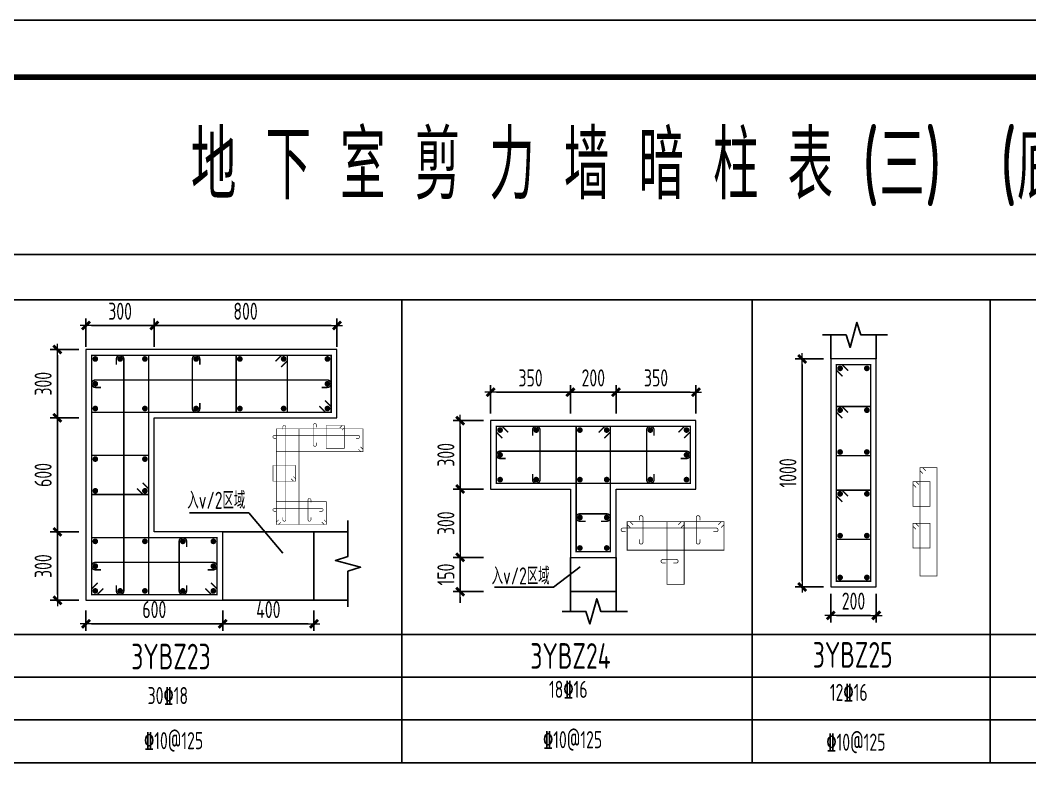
# Model space of a CAD drawing. Extents: x 292423 to 376523, y 106557 to 361882.
# Drawn here: x 318171 to 335876, y 217969 to 231265 of the extents above; entities that cross this region are included whole.
import ezdxf
from ezdxf.enums import TextEntityAlignment as Align

# ---------------------------------------------------------------- set-up
doc = ezdxf.new("R2010")
doc.units = 0
doc.header["$LTSCALE"] = 1000
doc.linetypes.add('3', pattern=[5, 3, -2])
doc.layers.get('0').update_dxf_attribs({"linetype": 'CONTINUOUS'})
doc.layers.get('Defpoints').update_dxf_attribs({"linetype": 'CONTINUOUS'})
for name, color, linetype in [('1508', 2, 'CONTINUOUS'), ('Note', 7, 'CONTINUOUS'), ('TEXT', 7, 'CONTINUOUS'), ('THIN', 7, 'CONTINUOUS'), ('tk', 7, 'CONTINUOUS')]:
    doc.layers.add(name, color=color, linetype=linetype)
for name, color, linetype, lineweight in [('REIN', 6, 'CONTINUOUS', 18), ('Z-柱大样外框', 7, 'ByLayer', 18), ('Z-详图标注', 3, 'CONTINUOUS', 18)]:
    doc.layers.add(name, color=color, linetype=linetype, lineweight=lineweight)
doc.styles.get("Standard").update_dxf_attribs({"font": 'tssdeng.shx', "width": 0.7, "bigfont": 'tssdchn.shx'})
doc.styles.add('TCCAD_Dimension', font='Tssdeng.shx', dxfattribs={"width": 0.7, "bigfont": 'tssdchn.shx'})
doc.dimstyles.new('TCCAD_25_100', dxfattribs={"dimtxt": 300, "dimasz": 100, "dimexe": 125, "dimexo": 125, "dimgap": 100, "dimtad": 1, "dimdec": 0, "dimlfac": 0.25, "dimzin": 0, "dimdsep": 46, "dimtxsty": 'TCCAD_Dimension', "dimblk": '_TCDBK25_100', "dimcen": 0, "dimclrt": 7, "dimadec": 0, "dimazin": 0, "dimtfac": 1, "dimtdec": 0, "dimtix": 1, "dimtmove": 2, "dimatfit": 3, "dimfxl": 1, "dimtolj": 1, "dimtzin": 0, "dimarcsym": 0})

# ---------------------------------------------------------------- blocks, each defined once
blk = doc.blocks.new('A1tk')
at = {"layer": 'tk', "color": 5}
blk.add_lwpolyline([(0, 0), (0, 59400), (84100, 59400), (84100, 0)], close=True, dxfattribs=at)
at = {"layer": 'tk', "const_width": 100}
blk.add_lwpolyline([(2500, 1000), (83100, 1000), (83100, 58400), (2500, 58400)], close=True, dxfattribs=at)
blk = doc.blocks.new('_TCDBK25_100')
blk.add_line((-1, 0), (1, 0))
at = {"const_width": 0.5}
blk.add_lwpolyline([(-0.7, -0.7), (0.7, 0.7)], dxfattribs=at)
blk = doc.blocks.new('*D674')
at = {"layer": 'Defpoints', "color": 0}
for p in [(320523, 225907), (320523, 225407), (323724, 225407)]:
    blk.add_point(p, dxfattribs=at)
at = {"layer": 'Z-详图标注', "color": 0, "lineweight": -2}
for p, q in [((320523, 225532), (320523, 226032)), ((323724, 225532), (323724, 226032)), ((323624, 225907), (320623, 225907))]:
    blk.add_line(p, q, dxfattribs=at)
at = {"layer": 'Z-详图标注', "color": 0, "lineweight": -2, "xscale": 100, "yscale": 100, "zscale": 100, "rotation": 180}
blk.add_blockref('_TCDBK25_100', (320523, 225907), dxfattribs=at)
at = {"layer": 'Z-详图标注', "color": 0, "lineweight": -2, "xscale": 100, "yscale": 100, "zscale": 100}
blk.add_blockref('_TCDBK25_100', (323724, 225907), dxfattribs=at)
at = {"layer": 'Z-详图标注', "color": 7, "insert": (322123, 226157), "char_height": 300, "attachment_point": 5, "style": 'TCCAD_Dimension'}
blk.add_mtext('\\A1;800', dxfattribs=at)
blk = doc.blocks.new('*D675')
at = {"layer": 'Defpoints', "color": 0}
for p in [(319323, 225907), (319323, 225407), (320523, 225407)]:
    blk.add_point(p, dxfattribs=at)
at = {"layer": 'Z-详图标注', "color": 0, "lineweight": -2}
for p, q in [((319323, 225532), (319323, 226032)), ((320523, 225532), (320523, 226032)), ((320423, 225907), (319423, 225907))]:
    blk.add_line(p, q, dxfattribs=at)
at = {"layer": 'Z-详图标注', "color": 0, "lineweight": -2, "xscale": 100, "yscale": 100, "zscale": 100, "rotation": 180}
blk.add_blockref('_TCDBK25_100', (319323, 225907), dxfattribs=at)
at = {"layer": 'Z-详图标注', "color": 0, "lineweight": -2, "xscale": 100, "yscale": 100, "zscale": 100}
blk.add_blockref('_TCDBK25_100', (320523, 225907), dxfattribs=at)
at = {"layer": 'Z-详图标注', "color": 7, "insert": (319923, 226157), "char_height": 300, "attachment_point": 5, "style": 'TCCAD_Dimension'}
blk.add_mtext('\\A1;300', dxfattribs=at)
blk = doc.blocks.new('*D676')
at = {"layer": 'Defpoints', "color": 0}
for p in [(319323, 225485), (318823, 224285), (319323, 224285)]:
    blk.add_point(p, dxfattribs=at)
at = {"layer": 'Z-详图标注', "color": 0, "lineweight": -2}
for p, q in [((319198, 225485), (318698, 225485)), ((318823, 225385), (318823, 224385)), ((319198, 224285), (318698, 224285))]:
    blk.add_line(p, q, dxfattribs=at)
at = {"layer": 'Z-详图标注', "color": 0, "lineweight": -2, "xscale": 100, "yscale": 100, "zscale": 100}
for p, rotation in [((318823, 225485), 90), ((318823, 224285), 270)]:
    blk.add_blockref('_TCDBK25_100', p, dxfattribs=dict(at, rotation=rotation))
at = {"layer": 'Z-详图标注', "color": 7, "insert": (318573, 224885), "char_height": 300, "attachment_point": 5, "rotation": 90, "style": 'TCCAD_Dimension'}
blk.add_mtext('\\A1;300', dxfattribs=at)
blk = doc.blocks.new('*D677')
at = {"layer": 'Defpoints', "color": 0}
for p in [(319323, 224285), (318823, 222284), (319323, 222284)]:
    blk.add_point(p, dxfattribs=at)
at = {"layer": 'Z-详图标注', "color": 0, "lineweight": -2}
for p, q in [((319198, 224285), (318698, 224285)), ((318823, 224185), (318823, 222384)), ((319198, 222284), (318698, 222284))]:
    blk.add_line(p, q, dxfattribs=at)
at = {"layer": 'Z-详图标注', "color": 0, "lineweight": -2, "xscale": 100, "yscale": 100, "zscale": 100}
for p, rotation in [((318823, 224285), 90), ((318823, 222284), 270)]:
    blk.add_blockref('_TCDBK25_100', p, dxfattribs=dict(at, rotation=rotation))
at = {"layer": 'Z-详图标注', "color": 7, "insert": (318573, 223284), "char_height": 300, "attachment_point": 5, "rotation": 90, "style": 'TCCAD_Dimension'}
blk.add_mtext('\\A1;600', dxfattribs=at)
blk = doc.blocks.new('*D678')
at = {"layer": 'Defpoints', "color": 0}
for p in [(319323, 222284), (318823, 221084), (319323, 221084)]:
    blk.add_point(p, dxfattribs=at)
at = {"layer": 'Z-详图标注', "color": 0, "lineweight": -2}
for p, q in [((319198, 222284), (318698, 222284)), ((318823, 222184), (318823, 221184)), ((319198, 221084), (318698, 221084))]:
    blk.add_line(p, q, dxfattribs=at)
at = {"layer": 'Z-详图标注', "color": 0, "lineweight": -2, "xscale": 100, "yscale": 100, "zscale": 100}
for p, rotation in [((318823, 222284), 90), ((318823, 221084), 270)]:
    blk.add_blockref('_TCDBK25_100', p, dxfattribs=dict(at, rotation=rotation))
at = {"layer": 'Z-详图标注', "color": 7, "insert": (318573, 221684), "char_height": 300, "attachment_point": 5, "rotation": 90, "style": 'TCCAD_Dimension'}
blk.add_mtext('\\A1;300', dxfattribs=at)
blk = doc.blocks.new('*D679')
at = {"layer": 'Defpoints', "color": 0}
for p in [(319323, 221032), (321723, 221032), (321723, 220672)]:
    blk.add_point(p, dxfattribs=at)
at = {"layer": 'Z-详图标注', "color": 0, "lineweight": -2}
for p, q in [((319323, 220907), (319323, 220547)), ((321723, 220907), (321723, 220547)), ((319423, 220672), (321623, 220672))]:
    blk.add_line(p, q, dxfattribs=at)
at = {"layer": 'Z-详图标注', "color": 0, "lineweight": -2, "xscale": 100, "yscale": 100, "zscale": 100}
for p, rotation in [((319323, 220672), 180.0007219654008), ((321723, 220672), 0.0007219654008370776)]:
    blk.add_blockref('_TCDBK25_100', p, dxfattribs=dict(at, rotation=rotation))
at = {"layer": 'Z-详图标注', "color": 7, "insert": (320523, 220922), "char_height": 300, "attachment_point": 5, "rotation": 0.0007, "style": 'TCCAD_Dimension'}
blk.add_mtext('\\A1;600', dxfattribs=at)
blk = doc.blocks.new('*D680')
at = {"layer": 'Defpoints', "color": 0}
for p in [(321723, 221032), (323323, 221032, 0), (323323, 220672)]:
    blk.add_point(p, dxfattribs=at)
at = {"layer": 'Z-详图标注', "color": 0, "lineweight": -2}
for p, q in [((321723, 220907), (321723, 220547)), ((323323, 220907), (323323, 220547)), ((321823, 220672), (323223, 220672))]:
    blk.add_line(p, q, dxfattribs=at)
at = {"layer": 'Z-详图标注', "color": 0, "lineweight": -2, "xscale": 100, "yscale": 100, "zscale": 100}
for p, rotation in [((321723, 220672), 180.0007219656695), ((323323, 220672), 0.0007219656695048926)]:
    blk.add_blockref('_TCDBK25_100', p, dxfattribs=dict(at, rotation=rotation))
at = {"layer": 'Z-详图标注', "color": 7, "insert": (322523, 220922), "char_height": 300, "attachment_point": 5, "rotation": 0.0007, "style": 'TCCAD_Dimension'}
blk.add_mtext('\\A1;400', dxfattribs=at)
blk = doc.blocks.new('*D681')
at = {"layer": 'Defpoints', "color": 0}
for p in [(328621, 224737), (328621, 224237), (330021, 224237)]:
    blk.add_point(p, dxfattribs=at)
at = {"layer": 'Z-详图标注', "color": 0, "lineweight": -2}
for p, q in [((328621, 224362), (328621, 224862)), ((330021, 224362), (330021, 224862)), ((329921, 224737), (328721, 224737))]:
    blk.add_line(p, q, dxfattribs=at)
at = {"layer": 'Z-详图标注', "color": 0, "lineweight": -2, "xscale": 100, "yscale": 100, "zscale": 100}
for p, rotation in [((328621, 224737), 180.0006403719229), ((330021, 224737), 0.0006403719229286509)]:
    blk.add_blockref('_TCDBK25_100', p, dxfattribs=dict(at, rotation=rotation))
at = {"layer": 'Z-详图标注', "color": 7, "insert": (329321, 224987), "char_height": 300, "attachment_point": 5, "rotation": 0.0006, "style": 'TCCAD_Dimension'}
blk.add_mtext('\\A1;350', dxfattribs=at)
blk = doc.blocks.new('*D682')
at = {"layer": 'Defpoints', "color": 0}
for p in [(327821, 224737), (327821, 224237), (328621, 224237)]:
    blk.add_point(p, dxfattribs=at)
at = {"layer": 'Z-详图标注', "color": 0, "lineweight": -2}
for p, q in [((327821, 224362), (327821, 224862)), ((328621, 224362), (328621, 224862)), ((328521, 224737), (327921, 224737))]:
    blk.add_line(p, q, dxfattribs=at)
at = {"layer": 'Z-详图标注', "color": 0, "lineweight": -2, "xscale": 100, "yscale": 100, "zscale": 100}
for p, rotation in [((327821, 224737), 180.0006403719229), ((328621, 224737), 0.0006403719229286509)]:
    blk.add_blockref('_TCDBK25_100', p, dxfattribs=dict(at, rotation=rotation))
at = {"layer": 'Z-详图标注', "color": 7, "insert": (328221, 224987), "char_height": 300, "attachment_point": 5, "rotation": 0.0006, "style": 'TCCAD_Dimension'}
blk.add_mtext('\\A1;200', dxfattribs=at)
blk = doc.blocks.new('*D683')
at = {"layer": 'Defpoints', "color": 0}
for p in [(326421, 224737), (326421, 224237), (327821, 224237)]:
    blk.add_point(p, dxfattribs=at)
at = {"layer": 'Z-详图标注', "color": 0, "lineweight": -2}
for p, q in [((326421, 224362), (326421, 224862)), ((327821, 224362), (327821, 224862)), ((327721, 224737), (326521, 224737))]:
    blk.add_line(p, q, dxfattribs=at)
at = {"layer": 'Z-详图标注', "color": 0, "lineweight": -2, "xscale": 100, "yscale": 100, "zscale": 100}
for p, rotation in [((326421, 224737), 180.0006403719229), ((327821, 224737), 0.0006403719229286509)]:
    blk.add_blockref('_TCDBK25_100', p, dxfattribs=dict(at, rotation=rotation))
at = {"layer": 'Z-详图标注', "color": 7, "insert": (327121, 224987), "char_height": 300, "attachment_point": 5, "rotation": 0.0006, "style": 'TCCAD_Dimension'}
blk.add_mtext('\\A1;350', dxfattribs=at)
blk = doc.blocks.new('*D684')
at = {"layer": 'Defpoints', "color": 0}
for p in [(326421, 224237), (325886, 223037), (326421, 223037)]:
    blk.add_point(p, dxfattribs=at)
at = {"layer": 'Z-详图标注', "color": 0, "lineweight": -2}
for p, q in [((326296, 224237), (325761, 224237)), ((325886, 224137), (325886, 223137)), ((326296, 223037), (325761, 223037))]:
    blk.add_line(p, q, dxfattribs=at)
at = {"layer": 'Z-详图标注', "color": 0, "lineweight": -2, "xscale": 100, "yscale": 100, "zscale": 100}
for p, rotation in [((325886, 224237), 89.99927803433052), ((325886, 223037), 269.9992780343305)]:
    blk.add_blockref('_TCDBK25_100', p, dxfattribs=dict(at, rotation=rotation))
at = {"layer": 'Z-详图标注', "color": 7, "insert": (325636, 223637), "char_height": 300, "attachment_point": 5, "rotation": 89.9993, "style": 'TCCAD_Dimension'}
blk.add_mtext('\\A1;300', dxfattribs=at)
blk = doc.blocks.new('*D685')
at = {"layer": 'Defpoints', "color": 0}
for p in [(326421, 223037), (325886, 221837), (326421, 221837)]:
    blk.add_point(p, dxfattribs=at)
at = {"layer": 'Z-详图标注', "color": 0, "lineweight": -2}
for p, q in [((326296, 223037), (325761, 223037)), ((325886, 222937), (325886, 221937)), ((326296, 221837), (325761, 221837))]:
    blk.add_line(p, q, dxfattribs=at)
at = {"layer": 'Z-详图标注', "color": 0, "lineweight": -2, "xscale": 100, "yscale": 100, "zscale": 100}
for p, rotation in [((325886, 223037), 89.99927803433052), ((325886, 221837), 269.9992780343305)]:
    blk.add_blockref('_TCDBK25_100', p, dxfattribs=dict(at, rotation=rotation))
at = {"layer": 'Z-详图标注', "color": 7, "insert": (325636, 222437), "char_height": 300, "attachment_point": 5, "rotation": 89.9993, "style": 'TCCAD_Dimension'}
blk.add_mtext('\\A1;300', dxfattribs=at)
blk = doc.blocks.new('*D686')
at = {"layer": 'Defpoints', "color": 0}
for p in [(326421, 221837), (325886, 221237), (326421, 221237)]:
    blk.add_point(p, dxfattribs=at)
at = {"layer": 'Z-详图标注', "color": 0, "lineweight": -2}
for p, q in [((325886, 221937), (325886, 222037)), ((326296, 221837), (325761, 221837)), ((325886, 221837), (325886, 221237)), ((326296, 221237), (325761, 221237)), ((325886, 221137), (325886, 221037))]:
    blk.add_line(p, q, dxfattribs=at)
at = {"layer": 'Z-详图标注', "color": 0, "lineweight": -2, "xscale": 100, "yscale": 100, "zscale": 100}
for p, rotation in [((325886, 221837), 269.9992780343305), ((325886, 221237), 89.9992780343305)]:
    blk.add_blockref('_TCDBK25_100', p, dxfattribs=dict(at, rotation=rotation))
at = {"layer": 'Z-详图标注', "color": 7, "insert": (325636, 221537), "char_height": 300, "attachment_point": 5, "rotation": 89.9993, "style": 'TCCAD_Dimension'}
blk.add_mtext('\\A1;150', dxfattribs=at)
blk = doc.blocks.new('*D687')
at = {"layer": 'Defpoints', "color": 0}
for p in [(332384, 221320), (333184, 221320), (333184, 220820)]:
    blk.add_point(p, dxfattribs=at)
at = {"layer": 'Z-详图标注', "color": 0, "lineweight": -2}
for p, q in [((332384, 221195), (332384, 220695)), ((333184, 221195), (333184, 220695)), ((332484, 220820), (333084, 220820))]:
    blk.add_line(p, q, dxfattribs=at)
at = {"layer": 'Z-详图标注', "color": 0, "lineweight": -2, "xscale": 100, "yscale": 100, "zscale": 100, "rotation": 180}
blk.add_blockref('_TCDBK25_100', (332384, 220820), dxfattribs=at)
at = {"layer": 'Z-详图标注', "color": 0, "lineweight": -2, "xscale": 100, "yscale": 100, "zscale": 100}
blk.add_blockref('_TCDBK25_100', (333184, 220820), dxfattribs=at)
at = {"layer": 'Z-详图标注', "color": 7, "insert": (332784, 221070), "char_height": 300, "attachment_point": 5, "style": 'TCCAD_Dimension'}
blk.add_mtext('\\A1;200', dxfattribs=at)
blk = doc.blocks.new('*D688')
at = {"layer": 'Defpoints', "color": 0}
for p in [(331884, 225320), (332384, 225320), (332384, 221320)]:
    blk.add_point(p, dxfattribs=at)
at = {"layer": 'Z-详图标注', "color": 0, "lineweight": -2}
for p, q in [((332259, 225320), (331759, 225320)), ((331884, 221420), (331884, 225220)), ((332259, 221320), (331759, 221320))]:
    blk.add_line(p, q, dxfattribs=at)
at = {"layer": 'Z-详图标注', "color": 0, "lineweight": -2, "xscale": 100, "yscale": 100, "zscale": 100}
for p, rotation in [((331884, 225320), 90), ((331884, 221320), 270)]:
    blk.add_blockref('_TCDBK25_100', p, dxfattribs=dict(at, rotation=rotation))
at = {"layer": 'Z-详图标注', "color": 7, "insert": (331634, 223320), "char_height": 300, "attachment_point": 5, "rotation": 90, "style": 'TCCAD_Dimension'}
blk.add_mtext('\\A1;1000', dxfattribs=at)

msp = doc.modelspace()

# ---------------------------------------------------------------- linework, layer by layer
at = {"color": 2, "linetype": '3', "lineweight": -3}
for p, q in [((323323, 221084.1, 0), (323323, 222284.1, 0)), ((327821.1, 221237.1), (328621.1, 221237.1))]:
    msp.add_line(p, q, dxfattribs=at)
at = {"layer": 'REIN', "color": 210, "elevation": 0}
for points, const_width in [([(319629.1, 221290.1), (319523, 221184), (319423, 221184), (319423, 225384.7), (320423, 225384.7), (320423, 221184), (319423, 221184), (319423, 221284), (319529.1, 221390.1)], 25), ([(323517.6, 224590.7), (323623.6, 224484.7), (323623.6, 224384.7), (319423, 224384.7), (319423, 225384.7), (323623.6, 225384.7), (323623.6, 224384.7), (323523.6, 224384.7), (323417.6, 224490.7)], 25), ([(332589.8, 225013.7), (332483.8, 225119.8), (332483.8, 225219.8), (333083.8, 225219.8), (333083.8, 221419.8), (332483.8, 221419.8), (332483.8, 225219.8), (332583.8, 225219.8), (332689.8, 225113.7)], 25), ([(322743.7, 222456.4), (322701.2, 222414), (322661.2, 222414), (322661.2, 224094.3), (323061.2, 224094.3), (323061.2, 222414), (322661.2, 222414), (322661.2, 222454), (322703.7, 222496.4)], 10), ([(324139, 223776.7), (324181.5, 223734.3), (324181.5, 223694.3), (322661.2, 223694.3), (322661.2, 224094.3), (324181.5, 224094.3), (324181.5, 223694.3), (324141.5, 223694.3), (324099, 223736.7)], 10), ([(334002.3, 223309.4), (333949.2, 223362.4), (333949.2, 223412.4), (334249.2, 223412.4), (334249.2, 221512.4), (333949.2, 221512.4), (333949.2, 223412.4), (333999.2, 223412.4), (334052.3, 223359.4)], 12.5), ([(323498.8, 222496.4), (323541.2, 222454), (323541.2, 222414), (322661.2, 222414), (322661.2, 222814), (323541.2, 222814), (323541.2, 222414), (323501.2, 222414), (323458.8, 222456.4)], 10), ([(321517, 221390.1), (321623.1, 221284.1), (321623.1, 221184.1), (319423, 221184), (319423, 222184), (321623.1, 222184.1), (321623.1, 221184.1), (321523.1, 221184.1), (321417, 221290.1)], 25)]:
    msp.add_lwpolyline(points, dxfattribs=dict(at, const_width=const_width))
at = {"layer": 'REIN', "color": 6, "elevation": 0}
for points, const_width in [([(319858, 225219.7), (319858, 225319.7, -1), (319988, 225319.7), (319988, 221249, -1), (319858, 221249), (319858, 221349)], 25), ([(321320.7, 224549.7), (321320.7, 224449.7, -1), (321190.7, 224449.7), (321190.7, 225319.7, -1), (321320.7, 225319.7), (321320.7, 225219.7)], 25), ([(319588, 224819.7), (319488, 224819.7, -1), (319488, 224949.7), (323558.6, 224949.7, -1), (323558.6, 224819.7), (323458.6, 224819.7)], 25), ([(322777.2, 224086.3), (322777.2, 224126.3, -1), (322829.2, 224126.3), (322829.2, 222498, -1), (322777.2, 222498), (322777.2, 222538)], 10), ([(323365.8, 223852.3), (323365.8, 223812.3, -1), (323313.8, 223812.3), (323313.8, 224160.3, -1), (323365.8, 224160.3), (323365.8, 224120.3)], 10), ([(322669.2, 223926.3), (322629.2, 223926.3, -1), (322629.2, 223978.3), (324097.5, 223978.3, -1), (324097.5, 223926.3), (324057.5, 223926.3)], 10), ([(323269.2, 222538), (323269.2, 222498, -1), (323217.2, 222498), (323217.2, 222846, -1), (323269.2, 222846), (323269.2, 222806)], 10), ([(322669.2, 222646), (322629.2, 222646, -1), (322629.2, 222698), (323457.2, 222698, -1), (323457.2, 222646), (323417.2, 222646)], 10), ([(321088.1, 221349), (321088.1, 221249, -1), (320958.1, 221249), (320958.1, 222119, -1), (321088.1, 222119), (321088.1, 222019)], 25), ([(319588, 221619), (319488, 221619, -1), (319488, 221749), (321558.1, 221749.1, -1), (321558.1, 221619.1), (321458.1, 221619.1)], 25)]:
    msp.add_lwpolyline(points, format="xyb", dxfattribs=dict(at, const_width=const_width))
for points, const_width in [([(322649.9, 225278.6), (322756, 225384.7), (322856, 225384.7), (322856, 224384.7), (321958.3, 224384.7), (321958.3, 225384.7), (322856, 225384.7), (322856, 225284.7), (322749.9, 225178.6)], 25), ([(332589.8, 224279.7), (332483.8, 224385.8), (332483.8, 224485.8), (333083.8, 224485.8), (333083.8, 223621.8), (332483.8, 223621.8), (332483.8, 224485.8), (332583.8, 224485.8), (332689.8, 224379.7)], 25), ([(323774, 224109.8), (323816.4, 224152.3), (323856.4, 224152.3), (323856.4, 223752.3), (323537.3, 223752.3), (323537.3, 224152.3), (323856.4, 224152.3), (323856.4, 224112.3), (323814, 224069.8)], 10), ([(320317, 223147), (320423, 223040.9), (320423, 222940.9), (319423, 222940.9), (319423, 223627.8), (320423, 223627.8), (320423, 222940.9), (320323, 222940.9), (320217, 223047)], 25), ([(322960.8, 223257.2), (323003.2, 223214.8), (323003.2, 223174.8), (322603.2, 223174.8), (322603.2, 223449.5), (323003.2, 223449.5), (323003.2, 223174.8), (322963.2, 223174.8), (322920.8, 223217.2)], 10), ([(333879.9, 223064.7), (333826.9, 223117.8), (333826.9, 223167.8), (334126.9, 223167.8), (334126.9, 222735.8), (333826.9, 222735.8), (333826.9, 223167.8), (333876.9, 223167.8), (333929.9, 223114.7)], 12.5), ([(332589.8, 222811.7), (332483.8, 222917.8), (332483.8, 223017.8), (333083.8, 223017.8), (333083.8, 222153.8), (332483.8, 222153.8), (332483.8, 223017.8), (332583.8, 223017.8), (332689.8, 222911.7)], 25), ([(333879.9, 222330.7), (333826.9, 222383.8), (333826.9, 222433.8), (334126.9, 222433.8), (334126.9, 222001.8), (333826.9, 222001.8), (333826.9, 222433.8), (333876.9, 222433.8), (333929.9, 222380.7)], 12.5)]:
    msp.add_lwpolyline(points, dxfattribs=dict(at, const_width=const_width))
at = {"layer": 'REIN', "color": 6, "const_width": 50, "elevation": 0}
for points in [[(319463, 225319.7, 1), (319513, 225319.7, 1)], [(319898, 225319.7, 1), (319948, 225319.7, 1)], [(320333, 225319.7, 1), (320383, 225319.7, 1)], [(321230.7, 225319.7, 1), (321280.7, 225319.7, 1)], [(321998.3, 225319.7, 1), (322048.3, 225319.7, 1)], [(322766, 225319.7, 1), (322816, 225319.7, 1)], [(323533.6, 225319.7, 1), (323583.6, 225319.7, 1)], [(332523.8, 225154.8, 1), (332573.8, 225154.8, 1)], [(332993.8, 225154.8, 1), (333043.8, 225154.8, 1)], [(319463, 224884.7, 1), (319513, 224884.7, 1)], [(323533.6, 224884.7, 1), (323583.6, 224884.7, 1)], [(319463, 224449.7, 1), (319513, 224449.7, 1)], [(320333, 224449.7, 1), (320383, 224449.7, 1)], [(321230.7, 224449.7, 1), (321280.7, 224449.7, 1)], [(321998.3, 224449.7, 1), (322048.3, 224449.7, 1)], [(322766, 224449.7, 1), (322816, 224449.7, 1)], [(323533.6, 224449.7, 1), (323583.6, 224449.7, 1)], [(332523.8, 224420.8, 1), (332573.8, 224420.8, 1)], [(332993.8, 224420.8, 1), (333043.8, 224420.8, 1)], [(332523.8, 223686.8, 1), (332573.8, 223686.8, 1)], [(332993.8, 223686.8, 1), (333043.8, 223686.8, 1)], [(319463, 223562.8, 1), (319513, 223562.8, 1)], [(320333, 223562.8, 1), (320383, 223562.8, 1)], [(319463, 223005.9, 1), (319513, 223005.9, 1)], [(320333, 223005.9, 1), (320383, 223005.9, 1)], [(332523.8, 222952.8, 1), (332573.8, 222952.8, 1)], [(332993.8, 222952.8, 1), (333043.8, 222952.8, 1)], [(332523.8, 222218.8, 1), (332573.8, 222218.8, 1)], [(332993.8, 222218.8, 1), (333043.8, 222218.8, 1)], [(319463, 222119, 1), (319513, 222119, 1)], [(320333, 222119, 1), (320383, 222119, 1)], [(320998.1, 222119, 1), (321048.1, 222119, 1)], [(321533.1, 222119.1, 1), (321583.1, 222119.1, 1)], [(319463, 221684, 1), (319513, 221684, 1)], [(321533.1, 221684.1, 1), (321583.1, 221684.1, 1)], [(332523.8, 221484.8, 1), (332573.8, 221484.8, 1)], [(332993.8, 221484.8, 1), (333043.8, 221484.8, 1)], [(319463, 221249, 1), (319513, 221249, 1)], [(319898, 221249, 1), (319948, 221249, 1)], [(320333, 221249, 1), (320383, 221249, 1)], [(320998.1, 221249, 1), (321048.1, 221249, 1)], [(321533.1, 221249.1, 1), (321583.1, 221249.1, 1)]]:
    msp.add_lwpolyline(points, format="xyb", close=True, dxfattribs=at)
at = {"layer": 'REIN', "color": 210}
for points, const_width in [([(329715, 224031.1), (329821.1, 224137.2), (329921.1, 224137.2), (329921.1, 223137.2), (326521.1, 223137.1), (326521.1, 224137.1), (329921.1, 224137.2), (329921.1, 224037.2), (329815, 223931.1)], 25), ([(326627.1, 223931.1), (326521.1, 224037.1), (326521.1, 224137.1), (328521.1, 224137.1), (328521.1, 223137.1), (326521.1, 223137.1), (326521.1, 224137.1), (326621.1, 224137.1), (326727.1, 224031.1)], 25), ([(328315, 224031.1), (328421.1, 224137.1), (328521.1, 224137.1), (328521.1, 221937.1), (327921.1, 221937.1), (327921.1, 224137.1), (328521.1, 224137.1), (328521.1, 224037.1), (328415, 223931.1)], 25), ([(328867.9, 222361.2), (328814.9, 222414.2), (328814.9, 222464.2), (329814.9, 222464.2), (329814.9, 221964.2), (328814.9, 221964.2), (328814.9, 222464.2), (328864.9, 222464.2), (328917.9, 222411.2)], 12.5), ([(330411.9, 222411.2), (330464.9, 222464.2), (330514.9, 222464.2), (330514.9, 221964.2), (328814.9, 221964.2), (328814.9, 222464.2), (330514.9, 222464.2), (330514.9, 222414.2), (330461.9, 222361.2)], 12.5), ([(329711.9, 222411.2), (329764.9, 222464.2), (329814.9, 222464.2), (329814.9, 221364.2), (329514.9, 221364.2), (329514.9, 222464.2), (329814.9, 222464.2), (329814.9, 222414.2), (329761.9, 222361.2)], 12.5)]:
    msp.add_lwpolyline(points, dxfattribs=dict(at, const_width=const_width))
at = {"layer": 'REIN', "color": 6}
for points, const_width in [([(327156.1, 223972.1), (327156.1, 224072.1, -1), (327286.1, 224072.1), (327286.1, 223202.1, -1), (327156.1, 223202.1), (327156.1, 223302.1)], 25), ([(329286.1, 223302.2), (329286.1, 223202.2, -1), (329156.1, 223202.2), (329156.1, 224072.2, -1), (329286.1, 224072.2), (329286.1, 223972.2)], 25), ([(326686.1, 223572.1), (326586.1, 223572.1, -1), (326586.1, 223702.1), (329856.1, 223702.2, -1), (329856.1, 223572.2), (329756.1, 223572.2)], 25), ([(328086.1, 222472.1), (327986.1, 222472.1, -1), (327986.1, 222602.1), (328456.1, 222602.1, -1), (328456.1, 222472.1), (328356.1, 222472.1)], 25), ([(329026.6, 222487.5), (329026.6, 222537.5, -1), (329091.6, 222537.5), (329091.6, 222102.5, -1), (329026.6, 222102.5), (329026.6, 222152.5)], 12.5), ([(330091.6, 222152.6), (330091.6, 222102.6, -1), (330026.6, 222102.6), (330026.6, 222537.6, -1), (330091.6, 222537.6), (330091.6, 222487.6)], 12.5), ([(328791.6, 222287.5), (328741.6, 222287.5, -1), (328741.6, 222352.5), (330376.6, 222352.6, -1), (330376.6, 222287.6), (330326.6, 222287.6)], 12.5), ([(329491.6, 221737.5), (329441.6, 221737.5, -1), (329441.6, 221802.5), (329676.6, 221802.5, -1), (329676.6, 221737.5), (329626.6, 221737.5)], 12.5)]:
    msp.add_lwpolyline(points, format="xyb", dxfattribs=dict(at, const_width=const_width))
at = {"layer": 'REIN', "color": 6, "const_width": 50}
for points in [[(326561.1, 224072.1, 1), (326611.1, 224072.1, 1)], [(327196.1, 224072.1, 1), (327246.1, 224072.1, 1)], [(327961.1, 224072.1, 1), (328011.1, 224072.1, 1)], [(328431.1, 224072.1, 1), (328481.1, 224072.1, 1)], [(329196.1, 224072.2, 1), (329246.1, 224072.2, 1)], [(329831.1, 224072.2, 1), (329881.1, 224072.2, 1)], [(326561.1, 223637.1, 1), (326611.1, 223637.1, 1)], [(329831.1, 223637.2, 1), (329881.1, 223637.2, 1)], [(326561.1, 223202.1, 1), (326611.1, 223202.1, 1)], [(327196.1, 223202.1, 1), (327246.1, 223202.1, 1)], [(327961.1, 223202.1, 1), (328011.1, 223202.1, 1)], [(328431.1, 223202.1, 1), (328481.1, 223202.1, 1)], [(329196.1, 223202.2, 1), (329246.1, 223202.2, 1)], [(329831.1, 223202.2, 1), (329881.1, 223202.2, 1)], [(327961.1, 222537.1, 1), (328011.1, 222537.1, 1)], [(328431.1, 222537.1, 1), (328481.1, 222537.1, 1)], [(327961.1, 222002.1, 1), (328011.1, 222002.1, 1)], [(328431.1, 222002.1, 1), (328481.1, 222002.1, 1)]]:
    msp.add_lwpolyline(points, format="xyb", close=True, dxfattribs=at)
at = {"layer": 'TEXT'}
for p, q in [((295391.9, 227154.6), (346083.2, 227154.6)), ((297191.9, 226356.3), (346083.2, 226356.3)), ((324861.6, 226356.3, 0), (324861.6, 218233.9, 0)), ((329467.6, 226356.3, 0), (346083.2, 226356.3, 0)), ((331006, 226356.3, 0), (331006, 218233.9, 0)), ((335183, 226356.3, 0), (335183, 218233.9, 0)), ((322177.7, 222617.8, 0), (321138.8, 222617.8, 0)), ((322177.7, 222617.8, 0), (322778.8, 221914.2, 0)), ((327525, 221317, 0), (327990.5, 221671.2, 0)), ((327525, 221317, 0), (326486, 221317, 0)), ((295391.9, 220483.9), (346083.2, 220483.9)), ((329467.6, 220483.9, 0), (346083.2, 220483.9, 0)), ((295391.9, 219733.9), (346083.2, 219733.9)), ((329467.6, 219733.9, 0), (346083.2, 219733.9, 0)), ((295391.9, 218983.9), (346083.2, 218983.9)), ((329467.6, 218983.9, 0), (346083.2, 218983.9, 0)), ((346083.2, 218233.9), (295391.9, 218233.9)), ((295391.9, 218233.9), (346083.2, 218233.9)), ((329467.6, 218233.9, 0), (346083.2, 218233.9, 0))]:
    msp.add_line(p, q, dxfattribs=at)
at = {"layer": 'THIN'}
for p, q in [((332383.8, 225741, 0), (332383.8, 225319.8, 0)), ((333183.8, 225741, 0), (333183.8, 225319.8, 0)), ((321723, 222284.1, 0), (323919.1, 222284.1, 0)), ((327821.1, 221837.1), (327821.1, 220890.6)), ((328621.1, 221837.1), (328621.1, 220890.6)), ((321723.1, 221084.1, 0), (323919.1, 221084.1, 0))]:
    msp.add_line(p, q, dxfattribs=at)
at = {"layer": 'THIN', "elevation": 0}
for points in [[(332239.1, 225741), (332654.7, 225741), (332724.7, 225521), (332844.7, 225961), (332914.7, 225741), (333382.5, 225741)], [(323919.1, 220972.2), (323919.1, 221595.1), (324139.1, 221665.1), (323699.1, 221785.1), (323919.1, 221855.1), (323919.1, 222482.8)]]:
    msp.add_lwpolyline(points, dxfattribs=at)
at = {"layer": 'THIN'}
msp.add_lwpolyline([(327676.4, 220890.6), (328092, 220890.6), (328162, 220670.6), (328282, 221110.6), (328352, 220890.6), (328819.8, 220890.6)], dxfattribs=at)
at = {"layer": 'Z-柱大样外框', "elevation": 0}
for points in [[(319323, 225484.7), (319323, 221084), (321723.1, 221084.1), (321723, 222284.1), (320523, 222284), (320523, 224284.7), (321723.6, 224284.7), (323723.6, 224284.7), (323723.6, 225484.7), (321605.6, 225484.7), (319323, 225484.7)], [(332383.8, 225319.8), (332383.8, 221319.8), (333183.8, 221319.8), (333183.8, 225319.8), (332383.8, 225319.8)]]:
    msp.add_lwpolyline(points, close=True, dxfattribs=at)
at = {"layer": 'Z-柱大样外框'}
msp.add_lwpolyline([(326421.1, 224237.1), (326421.1, 223037.1), (327821.1, 223037.1), (327821.1, 221837.1), (328621.1, 221837.1), (328621.1, 223037.1), (330021.1, 223037.2), (330021.1, 224237.2), (326421.1, 224237.1)], close=True, dxfattribs=at)

# ---------------------------------------------------------------- block references
at = {"layer": '1508'}
msp.add_blockref('A1tk', (292422.6, 171865.4), dxfattribs=at)

# ---------------------------------------------------------------- texts
at = {"layer": 'Note', "color": 7, "width": 0.7}
msp.add_text('地 下 室 剪 力 墙 暗 柱 表 (三)  (底板面~顶板面)', height=1200, dxfattribs=at).set_placement((331224.8, 228730.5), align=Align.MIDDLE)
at = {"layer": 'TEXT', "width": 0.7}
for p in [(321102.1, 222689.2, 0), (326438.6, 221361.7, 0)]:
    msp.add_text('入v/2区域', height=300, dxfattribs=at).set_placement(p)
for s, p in [('3YBZ23', (320814.4, 220096.9, 0)), ('3YBZ24', (327820.9, 220107.7, 0)), ('3YBZ25', (332770.2, 220127.3, 0))]:
    msp.add_text(s, height=450, dxfattribs=at).set_placement(p, align=Align.MIDDLE_CENTER)
at = {"layer": 'TEXT', "color": 7, "width": 0.7}
for s, p in [('30%%13218', (320405.1, 219172.6, 0)), ('18%%13216', (327444, 219281.5, 0)), ('12%%13216', (332369.6, 219228.6, 0))]:
    msp.add_text(s, height=300, dxfattribs=at).set_placement(p, align=Align.BOTTOM_LEFT)
for p in [(320861.1, 218621.1, 0), (327857.9, 218638.2, 0), (332826.3, 218593.9, 0)]:
    msp.add_text('%%13210@125', height=300, dxfattribs=at).set_placement(p, align=Align.MIDDLE_CENTER)

# ---------------------------------------------------------------- dimensions: what is measured, and where the dimension line sits
at = {"layer": 'Z-详图标注'}
for base, p1, p2, angle, picture, middle in [((319323, 225907.4, 0), (320523, 225407.4, 0), (319323, 225407.4, 0), 180, '*D675', (319923, 226157.4, 0)), ((320523, 225907.4, 0), (323723.6, 225407.4, 0), (320523, 225407.4, 0), 180, '*D674', (322123.3, 226157.4, 0)), ((318823, 224284.7, 0), (319323, 225484.7, 0), (319323, 224284.7, 0), 270, '*D676', (318573, 224884.7, 0)), ((331883.8, 225319.8, 0), (332383.8, 221319.8, 0), (332383.8, 225319.8, 0), 90, '*D688', (331633.8, 223319.8, 0)), ((326421, 224737.1), (327821.1, 224237.1), (326421.1, 224237.1), 180.00064, '*D683', (327121.1, 224987.1)), ((327821.1, 224737.1), (328621.1, 224237.1), (327821.1, 224237.1), 180.00064, '*D682', (328221.1, 224987.1)), ((328621.1, 224737.1), (330021.1, 224237.2), (328621.1, 224237.1), 180.00064, '*D681', (329321.1, 224987.2)), ((325885.9, 223037.1), (326421.1, 224237.1), (326421.1, 223037.1), 269.99928, '*D684', (325635.9, 223637.1)), ((325885.8, 221837.1), (326421.1, 223037.1), (326421, 221837.1), 269.99928, '*D685', (325635.8, 222437.1)), ((318823, 221084, 0), (319323, 222284, 0), (319323, 221084, 0), 270, '*D678', (318573, 221684, 0)), ((325885.8, 221237.1), (326421, 221837.1), (326421, 221237.1), 269.99928, '*D686', (325635.8, 221537.1)), ((323323.1, 220672.4, 0), (321723.1, 221032, 0), (323323, 221032, 0), 180.00072, '*D680', (322523.1, 220922.4, 0))]:
    dim = msp.add_linear_dim(base=base, p1=p1, p2=p2, angle=angle, dimstyle='TCCAD_25_100', dxfattribs=at)
    dim.commit()
    dim.dimension.update_dxf_attribs({"geometry": picture, "text_midpoint": middle})
dim = msp.add_linear_dim(base=(318823, 222284, 0), p1=(319323, 224284.7, 0), p2=(319323, 222284, 0), angle=270, text='600', dimstyle='TCCAD_25_100', dxfattribs=at)
dim.commit()
dim.dimension.update_dxf_attribs({"geometry": '*D677', "text_midpoint": (318573, 223284.3, 0)})
dim = msp.add_linear_dim(base=(333183.8, 220819.8, 0), p1=(332383.8, 221319.8, 0), p2=(333183.8, 221319.8, 0), dimstyle='TCCAD_25_100', dxfattribs=at)
dim.commit()
dim.dimension.update_dxf_attribs({"geometry": '*D687', "text_midpoint": (332783.8, 221069.8, 0)})
dim = msp.add_aligned_dim(p1=(319323, 221031.9, 0), p2=(321723.1, 221032, 0), distance=-359.6, dimstyle='TCCAD_25_100', dxfattribs=at)
dim.commit()
dim.dimension.update_dxf_attribs({"geometry": '*D679', "text_midpoint": (320523.1, 220922.4, 0)})

doc.saveas('drawing.dxf')
